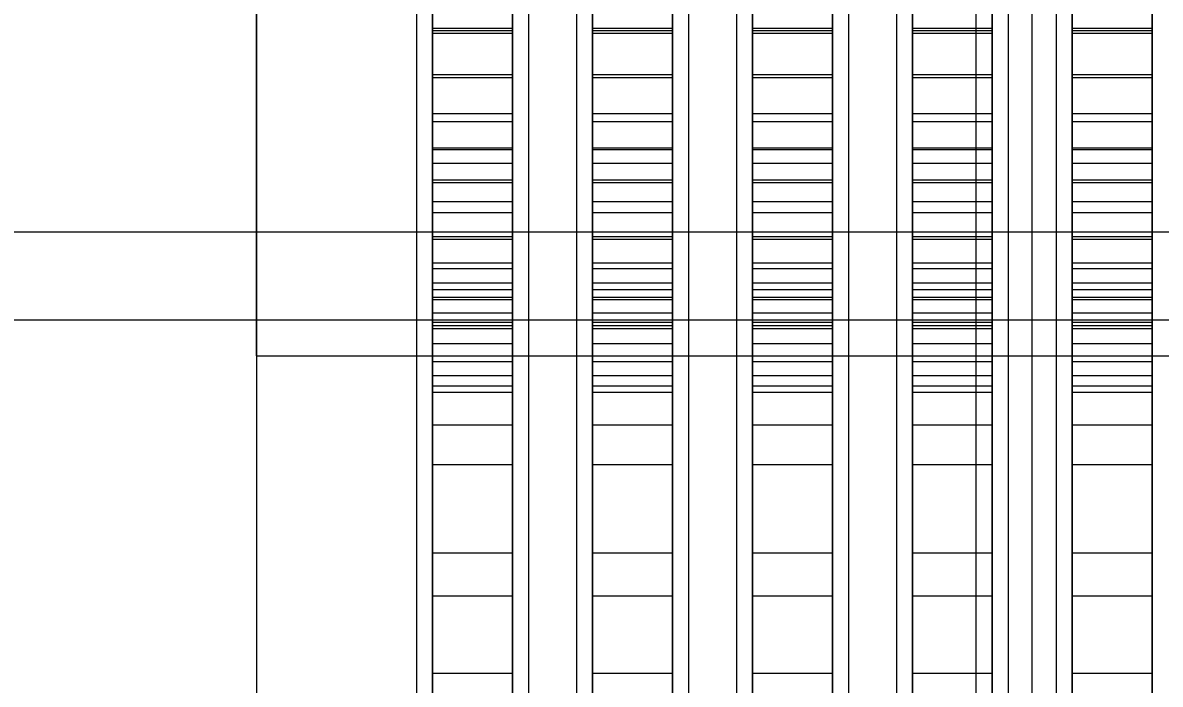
# Model space of a CAD drawing. Header units: millimetres. Extents: x -1970 to 59977, y -50268 to 6837.
# Drawn here: x -1689.2 to -1547, y -34548.6 to -34465.9 of the extents above; entities that cross this region are included whole.
import ezdxf

# ---------------------------------------------------------------- set-up
doc = ezdxf.new("R2010")
doc.units = ezdxf.units.MM
for name, color, linetype, lineweight in [('COTAS_P', 1, 'Continuous', 0), ('frontal_briquetadora', 7, 'Continuous', 0), ('frontal_C03', 7, 'Continuous', 0), ('frontal_tolva', 7, 'Continuous', 0)]:
    doc.layers.add(name, color=color, linetype=linetype, lineweight=lineweight)
doc.dimstyles.new('R19_100', dxfattribs={"dimtxt": 250, "dimasz": 150, "dimexe": 150, "dimexo": 80, "dimgap": 100, "dimtad": 1, "dimtih": 1, "dimtoh": 1, "dimdsep": 46, "dimcen": 0.09, "dimadec": 0, "dimazin": 0, "dimtfac": 1, "dimtdec": 4, "dimtofl": 0, "dimtmove": 0, "dimatfit": 3, "dimfxl": 1, "dimtolj": 1, "dimtzin": 0, "dimarcsym": 0})

# ---------------------------------------------------------------- blocks, each defined once
blk = doc.blocks.new('*D37')
at = {"layer": 'COTAS_P', "color": 0, "lineweight": -2, "transparency": 16777216}
for p, q in [((-1750, -35420), (-1750, -34450)), ((2600, -35420), (2600, -34450)), ((-1600, -34600), (2450, -34600))]:
    blk.add_line(p, q, dxfattribs=at)
at = {"layer": 'COTAS_P', "color": 0, "transparency": 16777216}
for points in [[(-1600, -34575), (-1600, -34625), (-1750, -34600)], [(2450, -34575), (2450, -34625), (2600, -34600)]]:
    blk.add_solid(points, dxfattribs=at)
at = {"layer": 'Defpoints', "color": 0, "transparency": 16777216}
for p in [(2600, -34600), (-1750, -35500), (2600, -35500)]:
    blk.add_point(p, dxfattribs=at)

msp = doc.modelspace()

# ---------------------------------------------------------------- linework, layer by layer
at = {"layer": 'frontal_briquetadora'}
for p, q in [((-1638, -34446.905), (-1638, -34466.539)), ((-1628, -34446.905), (-1628, -34466.539)), ((-1618, -34446.905), (-1618, -34466.539)), ((-1608, -34446.905), (-1608, -34466.539)), ((-1598, -34446.905), (-1598, -34466.539)), ((-1588, -34446.905), (-1588, -34466.539)), ((-1578, -34446.905), (-1578, -34466.539)), ((-1568, -34446.905), (-1568, -34466.539)), ((-1558, -34446.905), (-1558, -34466.539)), ((-1548, -34446.905), (-1548, -34466.539)), ((-1660, -34469.69), (-1660, -34454.633)), ((-1660, -34456.632), (-1660, -34471.822)), ((-1640, -34456.632), (-1640, -34471.822)), ((-1640, -34457.106), (-1640, -34471.687)), ((-1626, -34456.632), (-1626, -34471.822)), ((-1626, -34457.106), (-1626, -34471.687)), ((-1620, -34456.632), (-1620, -34471.822)), ((-1620, -34457.106), (-1620, -34471.687)), ((-1606, -34456.632), (-1606, -34471.822)), ((-1606, -34457.106), (-1606, -34471.687)), ((-1600, -34456.632), (-1600, -34471.822)), ((-1600, -34457.106), (-1600, -34471.687)), ((-1586, -34456.632), (-1586, -34471.822)), ((-1586, -34457.106), (-1586, -34471.687)), ((-1580, -34456.632), (-1580, -34471.822)), ((-1580, -34457.106), (-1580, -34471.687)), ((-1566, -34456.632), (-1566, -34471.822)), ((-1566, -34457.106), (-1566, -34471.687)), ((-1560, -34456.632), (-1560, -34471.822)), ((-1560, -34457.106), (-1560, -34471.687)), ((-1638, -34466.843), (-1638, -34460.669)), ((-1628, -34466.843), (-1628, -34460.669)), ((-1618, -34466.843), (-1618, -34460.669)), ((-1608, -34466.843), (-1608, -34460.669)), ((-1598, -34466.843), (-1598, -34460.669)), ((-1588, -34466.843), (-1588, -34460.669)), ((-1578, -34466.843), (-1578, -34460.669)), ((-1568, -34466.843), (-1568, -34460.669)), ((-1558, -34466.843), (-1558, -34460.669)), ((-1548, -34466.843), (-1548, -34460.669)), ((-1640, -34462.687), (-1640, -34480)), ((-1638, -34467.166), (-1638, -34461.668)), ((-1628, -34467.166), (-1628, -34461.668)), ((-1626, -34462.687), (-1626, -34480)), ((-1620, -34462.687), (-1620, -34480)), ((-1618, -34467.166), (-1618, -34461.668)), ((-1608, -34467.166), (-1608, -34461.668)), ((-1606, -34462.687), (-1606, -34480)), ((-1600, -34462.687), (-1600, -34480)), ((-1598, -34467.166), (-1598, -34461.668)), ((-1588, -34467.166), (-1588, -34461.668)), ((-1586, -34462.687), (-1586, -34480)), ((-1580, -34462.687), (-1580, -34480)), ((-1578, -34467.166), (-1578, -34461.668)), ((-1568, -34467.166), (-1568, -34461.668)), ((-1566, -34462.687), (-1566, -34480)), ((-1560, -34462.687), (-1560, -34480)), ((-1558, -34467.166), (-1558, -34461.668)), ((-1548, -34467.166), (-1548, -34461.668)), ((-1638, -34463.004), (-1638, -34481.485)), ((-1628, -34463.004), (-1628, -34481.485)), ((-1618, -34463.004), (-1618, -34481.485)), ((-1608, -34463.004), (-1608, -34481.485)), ((-1598, -34463.004), (-1598, -34481.485)), ((-1588, -34463.004), (-1588, -34481.485)), ((-1578, -34463.004), (-1578, -34481.485)), ((-1568, -34463.004), (-1568, -34481.485)), ((-1558, -34463.004), (-1558, -34481.485)), ((-1548, -34463.004), (-1548, -34481.485)), ((-1660, -34464.393), (-1660, -34472.396)), ((-1660, -34464.504), (-1660, -34482.122)), ((-1640, -34464.504), (-1640, -34482.122)), ((-1626, -34464.504), (-1626, -34482.122)), ((-1620, -34464.504), (-1620, -34482.122)), ((-1606, -34464.504), (-1606, -34482.122)), ((-1600, -34464.504), (-1600, -34482.122)), ((-1586, -34464.504), (-1586, -34482.122)), ((-1580, -34464.504), (-1580, -34482.122)), ((-1566, -34464.504), (-1566, -34482.122)), ((-1560, -34464.504), (-1560, -34482.122)), ((-1638, -34466.539), (-1638, -34485.511)), ((-1638, -34466.539), (-1628, -34466.539)), ((-1638, -34472.704), (-1638, -34466.843)), ((-1638, -34466.843), (-1628, -34466.843)), ((-1638, -34472.35), (-1638, -34467.166)), ((-1638, -34467.166), (-1628, -34467.166)), ((-1628, -34466.539), (-1628, -34485.511)), ((-1628, -34472.704), (-1628, -34466.843)), ((-1628, -34472.35), (-1628, -34467.166)), ((-1618, -34466.539), (-1618, -34485.511)), ((-1618, -34466.539), (-1608, -34466.539)), ((-1618, -34472.704), (-1618, -34466.843)), ((-1618, -34466.843), (-1608, -34466.843)), ((-1618, -34472.35), (-1618, -34467.166)), ((-1618, -34467.166), (-1608, -34467.166)), ((-1608, -34466.539), (-1608, -34485.511)), ((-1608, -34472.704), (-1608, -34466.843)), ((-1608, -34472.35), (-1608, -34467.166)), ((-1598, -34466.539), (-1598, -34485.511)), ((-1598, -34466.539), (-1588, -34466.539)), ((-1598, -34472.704), (-1598, -34466.843)), ((-1598, -34466.843), (-1588, -34466.843)), ((-1598, -34472.35), (-1598, -34467.166)), ((-1598, -34467.166), (-1588, -34467.166)), ((-1588, -34466.539), (-1588, -34485.511)), ((-1588, -34472.704), (-1588, -34466.843)), ((-1588, -34472.35), (-1588, -34467.166)), ((-1578, -34466.539), (-1578, -34485.511)), ((-1578, -34466.539), (-1568, -34466.539)), ((-1578, -34472.704), (-1578, -34466.843)), ((-1578, -34466.843), (-1568, -34466.843)), ((-1578, -34472.35), (-1578, -34467.166)), ((-1578, -34467.166), (-1568, -34467.166)), ((-1568, -34466.539), (-1568, -34485.511)), ((-1568, -34472.704), (-1568, -34466.843)), ((-1568, -34472.35), (-1568, -34467.166)), ((-1558, -34466.539), (-1558, -34485.511)), ((-1558, -34466.539), (-1548, -34466.539)), ((-1558, -34472.704), (-1558, -34466.843)), ((-1558, -34466.843), (-1548, -34466.843)), ((-1558, -34472.35), (-1558, -34467.166)), ((-1558, -34467.166), (-1548, -34467.166)), ((-1548, -34466.539), (-1548, -34485.511)), ((-1548, -34472.704), (-1548, -34466.843)), ((-1548, -34472.35), (-1548, -34467.166)), ((-1660, -34487.814), (-1660, -34469.69)), ((-1660, -34471.822), (-1660, -34485.038)), ((-1660, -34472.396), (-1660, -34476.837)), ((-1640, -34471.687), (-1640, -34483.86)), ((-1640, -34471.822), (-1640, -34485.038)), ((-1638, -34477.201), (-1638, -34472.35)), ((-1638, -34472.35), (-1628, -34472.35)), ((-1638, -34478.231), (-1638, -34472.704)), ((-1638, -34472.704), (-1628, -34472.704)), ((-1628, -34477.201), (-1628, -34472.35)), ((-1628, -34478.231), (-1628, -34472.704)), ((-1626, -34471.687), (-1626, -34483.86)), ((-1626, -34471.822), (-1626, -34485.038)), ((-1620, -34471.687), (-1620, -34483.86)), ((-1620, -34471.822), (-1620, -34485.038)), ((-1618, -34477.201), (-1618, -34472.35)), ((-1618, -34472.35), (-1608, -34472.35)), ((-1618, -34478.231), (-1618, -34472.704)), ((-1618, -34472.704), (-1608, -34472.704)), ((-1608, -34477.201), (-1608, -34472.35)), ((-1608, -34478.231), (-1608, -34472.704)), ((-1606, -34471.687), (-1606, -34483.86)), ((-1606, -34471.822), (-1606, -34485.038)), ((-1600, -34471.687), (-1600, -34483.86)), ((-1600, -34471.822), (-1600, -34485.038)), ((-1598, -34477.201), (-1598, -34472.35)), ((-1598, -34472.35), (-1588, -34472.35)), ((-1598, -34478.231), (-1598, -34472.704)), ((-1598, -34472.704), (-1588, -34472.704)), ((-1588, -34477.201), (-1588, -34472.35)), ((-1588, -34478.231), (-1588, -34472.704)), ((-1586, -34471.687), (-1586, -34483.86)), ((-1586, -34471.822), (-1586, -34485.038)), ((-1580, -34471.687), (-1580, -34483.86)), ((-1580, -34471.822), (-1580, -34485.038)), ((-1578, -34477.201), (-1578, -34472.35)), ((-1578, -34472.35), (-1568, -34472.35)), ((-1578, -34478.231), (-1578, -34472.704)), ((-1578, -34472.704), (-1568, -34472.704)), ((-1568, -34477.201), (-1568, -34472.35)), ((-1568, -34478.231), (-1568, -34472.704)), ((-1566, -34471.687), (-1566, -34483.86)), ((-1566, -34471.822), (-1566, -34485.038)), ((-1560, -34471.687), (-1560, -34483.86)), ((-1560, -34471.822), (-1560, -34485.038)), ((-1558, -34477.201), (-1558, -34472.35)), ((-1558, -34472.35), (-1548, -34472.35)), ((-1558, -34478.231), (-1558, -34472.704)), ((-1558, -34472.704), (-1548, -34472.704)), ((-1548, -34477.201), (-1548, -34472.35)), ((-1548, -34478.231), (-1548, -34472.704)), ((-1638, -34481.701), (-1638, -34477.201)), ((-1638, -34477.201), (-1628, -34477.201)), ((-1638, -34483.403), (-1638, -34478.231)), ((-1638, -34478.231), (-1628, -34478.231)), ((-1628, -34481.701), (-1628, -34477.201)), ((-1628, -34483.403), (-1628, -34478.231)), ((-1618, -34481.701), (-1618, -34477.201)), ((-1618, -34477.201), (-1608, -34477.201)), ((-1618, -34483.403), (-1618, -34478.231)), ((-1618, -34478.231), (-1608, -34478.231)), ((-1608, -34481.701), (-1608, -34477.201)), ((-1608, -34483.403), (-1608, -34478.231)), ((-1598, -34481.701), (-1598, -34477.201)), ((-1598, -34477.201), (-1588, -34477.201)), ((-1598, -34483.403), (-1598, -34478.231)), ((-1598, -34478.231), (-1588, -34478.231)), ((-1588, -34481.701), (-1588, -34477.201)), ((-1588, -34483.403), (-1588, -34478.231)), ((-1578, -34481.701), (-1578, -34477.201)), ((-1578, -34477.201), (-1568, -34477.201)), ((-1578, -34483.403), (-1578, -34478.231)), ((-1578, -34478.231), (-1568, -34478.231)), ((-1568, -34481.701), (-1568, -34477.201)), ((-1568, -34483.403), (-1568, -34478.231)), ((-1558, -34481.701), (-1558, -34477.201)), ((-1558, -34477.201), (-1548, -34477.201)), ((-1558, -34483.403), (-1558, -34478.231)), ((-1558, -34478.231), (-1548, -34478.231)), ((-1548, -34481.701), (-1548, -34477.201)), ((-1548, -34483.403), (-1548, -34478.231)), ((-1640, -34480), (-1640, -34496.671)), ((-1626, -34480), (-1626, -34496.671)), ((-1620, -34480), (-1620, -34496.671)), ((-1606, -34480), (-1606, -34496.671)), ((-1600, -34480), (-1600, -34496.671)), ((-1586, -34480), (-1586, -34496.671)), ((-1580, -34480), (-1580, -34496.671)), ((-1566, -34480), (-1566, -34496.671)), ((-1560, -34480), (-1560, -34496.671)), ((-1660, -34482.122), (-1660, -34499.116)), ((-1640, -34482.122), (-1640, -34499.116)), ((-1638, -34481.485), (-1638, -34499.229)), ((-1638, -34481.485), (-1628, -34481.485)), ((-1638, -34485.833), (-1638, -34481.701)), ((-1638, -34481.701), (-1628, -34481.701)), ((-1628, -34481.485), (-1628, -34499.229)), ((-1628, -34485.833), (-1628, -34481.701)), ((-1626, -34482.122), (-1626, -34499.116)), ((-1620, -34482.122), (-1620, -34499.116)), ((-1618, -34481.485), (-1618, -34499.229)), ((-1618, -34481.485), (-1608, -34481.485)), ((-1618, -34485.833), (-1618, -34481.701)), ((-1618, -34481.701), (-1608, -34481.701)), ((-1608, -34481.485), (-1608, -34499.229)), ((-1608, -34485.833), (-1608, -34481.701)), ((-1606, -34482.122), (-1606, -34499.116)), ((-1600, -34482.122), (-1600, -34499.116)), ((-1598, -34481.485), (-1598, -34499.229)), ((-1598, -34481.485), (-1588, -34481.485)), ((-1598, -34485.833), (-1598, -34481.701)), ((-1598, -34481.701), (-1588, -34481.701)), ((-1588, -34481.485), (-1588, -34499.229)), ((-1588, -34485.833), (-1588, -34481.701)), ((-1586, -34482.122), (-1586, -34499.116)), ((-1580, -34482.122), (-1580, -34499.116)), ((-1578, -34481.485), (-1578, -34499.229)), ((-1578, -34481.485), (-1568, -34481.485)), ((-1578, -34485.833), (-1578, -34481.701)), ((-1578, -34481.701), (-1568, -34481.701)), ((-1568, -34481.485), (-1568, -34499.229)), ((-1568, -34485.833), (-1568, -34481.701)), ((-1566, -34482.122), (-1566, -34499.116)), ((-1560, -34482.122), (-1560, -34499.116)), ((-1558, -34481.485), (-1558, -34499.229)), ((-1558, -34481.485), (-1548, -34481.485)), ((-1558, -34485.833), (-1558, -34481.701)), ((-1558, -34481.701), (-1548, -34481.701)), ((-1548, -34481.485), (-1548, -34499.229)), ((-1548, -34485.833), (-1548, -34481.701)), ((-1640, -34483.86), (-1640, -34493.293)), ((-1638, -34488.2), (-1638, -34483.403)), ((-1638, -34483.403), (-1628, -34483.403)), ((-1628, -34488.2), (-1628, -34483.403)), ((-1626, -34483.86), (-1626, -34493.293)), ((-1620, -34483.86), (-1620, -34493.293)), ((-1618, -34488.2), (-1618, -34483.403)), ((-1618, -34483.403), (-1608, -34483.403)), ((-1608, -34488.2), (-1608, -34483.403)), ((-1606, -34483.86), (-1606, -34493.293)), ((-1600, -34483.86), (-1600, -34493.293)), ((-1598, -34488.2), (-1598, -34483.403)), ((-1598, -34483.403), (-1588, -34483.403)), ((-1588, -34488.2), (-1588, -34483.403)), ((-1586, -34483.86), (-1586, -34493.293)), ((-1580, -34483.86), (-1580, -34493.293)), ((-1578, -34488.2), (-1578, -34483.403)), ((-1578, -34483.403), (-1568, -34483.403)), ((-1568, -34488.2), (-1568, -34483.403)), ((-1566, -34483.86), (-1566, -34493.293)), ((-1560, -34483.86), (-1560, -34493.293)), ((-1558, -34488.2), (-1558, -34483.403)), ((-1558, -34483.403), (-1548, -34483.403)), ((-1548, -34488.2), (-1548, -34483.403)), ((-1660, -34485.038), (-1660, -34495.983)), ((-1640, -34485.038), (-1640, -34495.983)), ((-1638, -34485.511), (-1638, -34503.727)), ((-1638, -34485.511), (-1628, -34485.511)), ((-1628, -34485.511), (-1628, -34503.727)), ((-1626, -34485.038), (-1626, -34495.983)), ((-1620, -34485.038), (-1620, -34495.983)), ((-1618, -34485.511), (-1618, -34503.727)), ((-1618, -34485.511), (-1608, -34485.511)), ((-1608, -34485.511), (-1608, -34503.727)), ((-1606, -34485.038), (-1606, -34495.983)), ((-1600, -34485.038), (-1600, -34495.983)), ((-1598, -34485.511), (-1598, -34503.727)), ((-1598, -34485.511), (-1588, -34485.511)), ((-1588, -34485.511), (-1588, -34503.727)), ((-1586, -34485.038), (-1586, -34495.983)), ((-1580, -34485.038), (-1580, -34495.983)), ((-1578, -34485.511), (-1578, -34503.727)), ((-1578, -34485.511), (-1568, -34485.511)), ((-1568, -34485.511), (-1568, -34503.727)), ((-1566, -34485.038), (-1566, -34495.983)), ((-1560, -34485.038), (-1560, -34495.983)), ((-1558, -34485.511), (-1558, -34503.727)), ((-1558, -34485.511), (-1548, -34485.511)), ((-1548, -34485.511), (-1548, -34503.727)), ((-1638, -34489.581), (-1638, -34485.833)), ((-1638, -34485.833), (-1628, -34485.833)), ((-1628, -34489.581), (-1628, -34485.833)), ((-1618, -34489.581), (-1618, -34485.833)), ((-1618, -34485.833), (-1608, -34485.833)), ((-1608, -34489.581), (-1608, -34485.833)), ((-1598, -34489.581), (-1598, -34485.833)), ((-1598, -34485.833), (-1588, -34485.833)), ((-1588, -34489.581), (-1588, -34485.833)), ((-1578, -34489.581), (-1578, -34485.833)), ((-1578, -34485.833), (-1568, -34485.833)), ((-1568, -34489.581), (-1568, -34485.833)), ((-1558, -34489.581), (-1558, -34485.833)), ((-1558, -34485.833), (-1548, -34485.833)), ((-1548, -34489.581), (-1548, -34485.833)), ((-1660, -34507.535), (-1660, -34487.814)), ((-1638, -34492.605), (-1638, -34488.2)), ((-1638, -34488.2), (-1628, -34488.2)), ((-1628, -34492.605), (-1628, -34488.2)), ((-1618, -34492.605), (-1618, -34488.2)), ((-1618, -34488.2), (-1608, -34488.2)), ((-1608, -34492.605), (-1608, -34488.2)), ((-1598, -34492.605), (-1598, -34488.2)), ((-1598, -34488.2), (-1588, -34488.2)), ((-1588, -34492.605), (-1588, -34488.2)), ((-1578, -34492.605), (-1578, -34488.2)), ((-1578, -34488.2), (-1568, -34488.2)), ((-1568, -34492.605), (-1568, -34488.2)), ((-1558, -34492.605), (-1558, -34488.2)), ((-1558, -34488.2), (-1548, -34488.2)), ((-1548, -34492.605), (-1548, -34488.2)), ((-1638, -34492.931), (-1638, -34489.581)), ((-1638, -34489.581), (-1628, -34489.581)), ((-1628, -34492.931), (-1628, -34489.581)), ((-1618, -34492.931), (-1618, -34489.581)), ((-1618, -34489.581), (-1608, -34489.581)), ((-1608, -34492.931), (-1608, -34489.581)), ((-1598, -34492.931), (-1598, -34489.581)), ((-1598, -34489.581), (-1588, -34489.581)), ((-1588, -34492.931), (-1588, -34489.581)), ((-1578, -34492.931), (-1578, -34489.581)), ((-1578, -34489.581), (-1568, -34489.581)), ((-1568, -34492.931), (-1568, -34489.581)), ((-1558, -34492.931), (-1558, -34489.581)), ((-1558, -34489.581), (-1548, -34489.581)), ((-1548, -34492.931), (-1548, -34489.581)), ((-1638, -34496.601), (-1638, -34492.605)), ((-1638, -34492.605), (-1628, -34492.605)), ((-1628, -34496.601), (-1628, -34492.605)), ((-1618, -34496.601), (-1618, -34492.605)), ((-1618, -34492.605), (-1608, -34492.605)), ((-1608, -34496.601), (-1608, -34492.605)), ((-1598, -34496.601), (-1598, -34492.605)), ((-1598, -34492.605), (-1588, -34492.605)), ((-1588, -34496.601), (-1588, -34492.605)), ((-1578, -34496.601), (-1578, -34492.605)), ((-1578, -34492.605), (-1568, -34492.605)), ((-1568, -34496.601), (-1568, -34492.605)), ((-1558, -34496.601), (-1558, -34492.605)), ((-1558, -34492.605), (-1548, -34492.605)), ((-1548, -34496.601), (-1548, -34492.605)), ((-1640, -34493.293), (-1640, -34499.728)), ((-1638, -34495.871), (-1638, -34492.931)), ((-1638, -34492.931), (-1628, -34492.931)), ((-1628, -34495.871), (-1628, -34492.931)), ((-1626, -34493.293), (-1626, -34499.728)), ((-1620, -34493.293), (-1620, -34499.728)), ((-1618, -34495.871), (-1618, -34492.931)), ((-1618, -34492.931), (-1608, -34492.931)), ((-1608, -34495.871), (-1608, -34492.931)), ((-1606, -34493.293), (-1606, -34499.728)), ((-1600, -34493.293), (-1600, -34499.728)), ((-1598, -34495.871), (-1598, -34492.931)), ((-1598, -34492.931), (-1588, -34492.931)), ((-1588, -34495.871), (-1588, -34492.931)), ((-1586, -34493.293), (-1586, -34499.728)), ((-1580, -34493.293), (-1580, -34499.728)), ((-1578, -34495.871), (-1578, -34492.931)), ((-1578, -34492.931), (-1568, -34492.931)), ((-1568, -34495.871), (-1568, -34492.931)), ((-1566, -34493.293), (-1566, -34499.728)), ((-1560, -34493.293), (-1560, -34499.728)), ((-1558, -34495.871), (-1558, -34492.931)), ((-1558, -34492.931), (-1548, -34492.931)), ((-1548, -34495.871), (-1548, -34492.931)), ((-1660, -34495.983), (-1660, -34504.414)), ((-1640, -34495.983), (-1640, -34504.414)), ((-1640, -34496.671), (-1640, -34512.628)), ((-1638, -34498.39), (-1638, -34495.871)), ((-1638, -34495.871), (-1628, -34495.871)), ((-1638, -34500.173), (-1638, -34496.601)), ((-1638, -34496.601), (-1628, -34496.601)), ((-1628, -34498.39), (-1628, -34495.871)), ((-1628, -34500.173), (-1628, -34496.601)), ((-1626, -34495.983), (-1626, -34504.414)), ((-1626, -34496.671), (-1626, -34512.628)), ((-1620, -34495.983), (-1620, -34504.414)), ((-1620, -34496.671), (-1620, -34512.628)), ((-1618, -34498.39), (-1618, -34495.871)), ((-1618, -34495.871), (-1608, -34495.871)), ((-1618, -34500.173), (-1618, -34496.601)), ((-1618, -34496.601), (-1608, -34496.601)), ((-1608, -34498.39), (-1608, -34495.871)), ((-1608, -34500.173), (-1608, -34496.601)), ((-1606, -34495.983), (-1606, -34504.414)), ((-1606, -34496.671), (-1606, -34512.628)), ((-1600, -34495.983), (-1600, -34504.414)), ((-1600, -34496.671), (-1600, -34512.628)), ((-1598, -34498.39), (-1598, -34495.871)), ((-1598, -34495.871), (-1588, -34495.871)), ((-1598, -34500.173), (-1598, -34496.601)), ((-1598, -34496.601), (-1588, -34496.601)), ((-1588, -34498.39), (-1588, -34495.871)), ((-1588, -34500.173), (-1588, -34496.601)), ((-1586, -34495.983), (-1586, -34504.414)), ((-1586, -34496.671), (-1586, -34512.628)), ((-1580, -34495.983), (-1580, -34504.414)), ((-1580, -34496.671), (-1580, -34512.628)), ((-1578, -34498.39), (-1578, -34495.871)), ((-1578, -34495.871), (-1568, -34495.871)), ((-1578, -34500.173), (-1578, -34496.601)), ((-1578, -34496.601), (-1568, -34496.601)), ((-1568, -34498.39), (-1568, -34495.871)), ((-1568, -34500.173), (-1568, -34496.601)), ((-1566, -34495.983), (-1566, -34504.414)), ((-1566, -34496.671), (-1566, -34512.628)), ((-1560, -34495.983), (-1560, -34504.414)), ((-1560, -34496.671), (-1560, -34512.628)), ((-1558, -34498.39), (-1558, -34495.871)), ((-1558, -34495.871), (-1548, -34495.871)), ((-1558, -34500.173), (-1558, -34496.601)), ((-1558, -34496.601), (-1548, -34496.601)), ((-1548, -34498.39), (-1548, -34495.871)), ((-1548, -34500.173), (-1548, -34496.601)), ((-1638, -34500.479), (-1638, -34498.39)), ((-1638, -34498.39), (-1628, -34498.39)), ((-1628, -34500.479), (-1628, -34498.39)), ((-1618, -34500.479), (-1618, -34498.39)), ((-1618, -34498.39), (-1608, -34498.39)), ((-1608, -34500.479), (-1608, -34498.39)), ((-1598, -34500.479), (-1598, -34498.39)), ((-1598, -34498.39), (-1588, -34498.39)), ((-1588, -34500.479), (-1588, -34498.39)), ((-1578, -34500.479), (-1578, -34498.39)), ((-1578, -34498.39), (-1568, -34498.39)), ((-1568, -34500.479), (-1568, -34498.39)), ((-1558, -34500.479), (-1558, -34498.39)), ((-1558, -34498.39), (-1548, -34498.39)), ((-1548, -34500.479), (-1548, -34498.39)), ((-1660, -34499.116), (-1660, -34515.414)), ((-1640, -34499.116), (-1640, -34515.414)), ((-1640, -34499.728), (-1640, -34502.99)), ((-1638, -34499.229), (-1638, -34516.153)), ((-1638, -34499.229), (-1628, -34499.229)), ((-1628, -34499.229), (-1628, -34516.153)), ((-1626, -34499.116), (-1626, -34515.414)), ((-1626, -34499.728), (-1626, -34502.99)), ((-1620, -34499.116), (-1620, -34515.414)), ((-1620, -34499.728), (-1620, -34502.99)), ((-1618, -34499.229), (-1618, -34516.153)), ((-1618, -34499.229), (-1608, -34499.229)), ((-1608, -34499.229), (-1608, -34516.153)), ((-1606, -34499.116), (-1606, -34515.414)), ((-1606, -34499.728), (-1606, -34502.99)), ((-1600, -34499.116), (-1600, -34515.414)), ((-1600, -34499.728), (-1600, -34502.99)), ((-1598, -34499.229), (-1598, -34516.153)), ((-1598, -34499.229), (-1588, -34499.229)), ((-1588, -34499.229), (-1588, -34516.153)), ((-1586, -34499.116), (-1586, -34515.414)), ((-1586, -34499.728), (-1586, -34502.99)), ((-1580, -34499.116), (-1580, -34515.414)), ((-1580, -34499.728), (-1580, -34502.99)), ((-1578, -34499.229), (-1578, -34516.153)), ((-1578, -34499.229), (-1568, -34499.229)), ((-1568, -34499.229), (-1568, -34516.153)), ((-1566, -34499.116), (-1566, -34515.414)), ((-1566, -34499.728), (-1566, -34502.99)), ((-1560, -34499.116), (-1560, -34515.414)), ((-1560, -34499.728), (-1560, -34502.99)), ((-1558, -34499.229), (-1558, -34516.153)), ((-1558, -34499.229), (-1548, -34499.229)), ((-1548, -34499.229), (-1548, -34516.153)), ((-1638, -34503.307), (-1638, -34500.173)), ((-1638, -34500.173), (-1628, -34500.173)), ((-1638, -34502.128), (-1638, -34500.479)), ((-1638, -34500.479), (-1628, -34500.479)), ((-1628, -34503.307), (-1628, -34500.173)), ((-1628, -34502.128), (-1628, -34500.479)), ((-1618, -34503.307), (-1618, -34500.173)), ((-1618, -34500.173), (-1608, -34500.173)), ((-1618, -34502.128), (-1618, -34500.479)), ((-1618, -34500.479), (-1608, -34500.479)), ((-1608, -34503.307), (-1608, -34500.173)), ((-1608, -34502.128), (-1608, -34500.479)), ((-1598, -34503.307), (-1598, -34500.173)), ((-1598, -34500.173), (-1588, -34500.173)), ((-1598, -34502.128), (-1598, -34500.479)), ((-1598, -34500.479), (-1588, -34500.479)), ((-1588, -34503.307), (-1588, -34500.173)), ((-1588, -34502.128), (-1588, -34500.479)), ((-1578, -34503.307), (-1578, -34500.173)), ((-1578, -34500.173), (-1568, -34500.173)), ((-1578, -34502.128), (-1578, -34500.479)), ((-1578, -34500.479), (-1568, -34500.479)), ((-1568, -34503.307), (-1568, -34500.173)), ((-1568, -34502.128), (-1568, -34500.479)), ((-1558, -34503.307), (-1558, -34500.173)), ((-1558, -34500.173), (-1548, -34500.173)), ((-1558, -34502.128), (-1558, -34500.479)), ((-1558, -34500.479), (-1548, -34500.479)), ((-1548, -34503.307), (-1548, -34500.173)), ((-1548, -34502.128), (-1548, -34500.479)), ((-1638, -34503.333), (-1638, -34502.128)), ((-1638, -34502.128), (-1628, -34502.128)), ((-1628, -34503.333), (-1628, -34502.128)), ((-1618, -34503.333), (-1618, -34502.128)), ((-1618, -34502.128), (-1608, -34502.128)), ((-1608, -34503.333), (-1608, -34502.128)), ((-1598, -34503.333), (-1598, -34502.128)), ((-1598, -34502.128), (-1588, -34502.128)), ((-1588, -34503.333), (-1588, -34502.128)), ((-1578, -34503.333), (-1578, -34502.128)), ((-1578, -34502.128), (-1568, -34502.128)), ((-1568, -34503.333), (-1568, -34502.128)), ((-1558, -34503.333), (-1558, -34502.128)), ((-1558, -34502.128), (-1548, -34502.128)), ((-1548, -34503.333), (-1548, -34502.128)), ((-1638, -34505.993), (-1638, -34503.307)), ((-1638, -34503.307), (-1628, -34503.307)), ((-1638, -34504.089), (-1638, -34503.333)), ((-1638, -34503.333), (-1628, -34503.333)), ((-1638, -34503.727), (-1638, -34521.1)), ((-1638, -34503.727), (-1628, -34503.727)), ((-1638, -34630.227), (-1638, -34504.089)), ((-1638, -34504.089), (-1628, -34504.089)), ((-1628, -34505.993), (-1628, -34503.307)), ((-1628, -34504.089), (-1628, -34503.333)), ((-1628, -34503.727), (-1628, -34521.1)), ((-1628, -34630.227), (-1628, -34504.089)), ((-1618, -34505.993), (-1618, -34503.307)), ((-1618, -34503.307), (-1608, -34503.307)), ((-1618, -34504.089), (-1618, -34503.333)), ((-1618, -34503.333), (-1608, -34503.333)), ((-1618, -34503.727), (-1618, -34521.1)), ((-1618, -34503.727), (-1608, -34503.727)), ((-1618, -34630.227), (-1618, -34504.089)), ((-1618, -34504.089), (-1608, -34504.089)), ((-1608, -34505.993), (-1608, -34503.307)), ((-1608, -34504.089), (-1608, -34503.333)), ((-1608, -34503.727), (-1608, -34521.1)), ((-1608, -34630.227), (-1608, -34504.089)), ((-1598, -34505.993), (-1598, -34503.307)), ((-1598, -34503.307), (-1588, -34503.307)), ((-1598, -34504.089), (-1598, -34503.333)), ((-1598, -34503.333), (-1588, -34503.333)), ((-1598, -34503.727), (-1598, -34521.1)), ((-1598, -34503.727), (-1588, -34503.727)), ((-1598, -34630.227), (-1598, -34504.089)), ((-1598, -34504.089), (-1588, -34504.089)), ((-1588, -34505.993), (-1588, -34503.307)), ((-1588, -34504.089), (-1588, -34503.333)), ((-1588, -34503.727), (-1588, -34521.1)), ((-1588, -34630.227), (-1588, -34504.089)), ((-1578, -34505.993), (-1578, -34503.307)), ((-1578, -34503.307), (-1568, -34503.307)), ((-1578, -34504.089), (-1578, -34503.333)), ((-1578, -34503.333), (-1568, -34503.333)), ((-1578, -34503.727), (-1578, -34521.1)), ((-1578, -34503.727), (-1568, -34503.727)), ((-1578, -34630.227), (-1578, -34504.089)), ((-1578, -34504.089), (-1568, -34504.089)), ((-1568, -34505.993), (-1568, -34503.307)), ((-1568, -34504.089), (-1568, -34503.333)), ((-1568, -34503.727), (-1568, -34521.1)), ((-1568, -34630.227), (-1568, -34504.089)), ((-1558, -34505.993), (-1558, -34503.307)), ((-1558, -34503.307), (-1548, -34503.307)), ((-1558, -34504.089), (-1558, -34503.333)), ((-1558, -34503.333), (-1548, -34503.333)), ((-1558, -34503.727), (-1558, -34521.1)), ((-1558, -34503.727), (-1548, -34503.727)), ((-1558, -34630.227), (-1558, -34504.089)), ((-1558, -34504.089), (-1548, -34504.089)), ((-1548, -34505.993), (-1548, -34503.307)), ((-1548, -34504.089), (-1548, -34503.333)), ((-1548, -34503.727), (-1548, -34521.1)), ((-1548, -34630.227), (-1548, -34504.089)), ((-1660, -34504.414), (-1660, -34510.141)), ((-1640, -34504.414), (-1640, -34510.141)), ((-1626, -34504.414), (-1626, -34510.141)), ((-1620, -34504.414), (-1620, -34510.141)), ((-1606, -34504.414), (-1606, -34510.141)), ((-1600, -34504.414), (-1600, -34510.141)), ((-1586, -34504.414), (-1586, -34510.141)), ((-1580, -34504.414), (-1580, -34510.141)), ((-1566, -34504.414), (-1566, -34510.141)), ((-1560, -34504.414), (-1560, -34510.141)), ((-1638, -34508.219), (-1638, -34505.993)), ((-1638, -34505.993), (-1628, -34505.993)), ((-1628, -34508.219), (-1628, -34505.993)), ((-1618, -34508.219), (-1618, -34505.993)), ((-1618, -34505.993), (-1608, -34505.993)), ((-1608, -34508.219), (-1608, -34505.993)), ((-1598, -34508.219), (-1598, -34505.993)), ((-1598, -34505.993), (-1588, -34505.993)), ((-1588, -34508.219), (-1588, -34505.993)), ((-1578, -34508.219), (-1578, -34505.993)), ((-1578, -34505.993), (-1568, -34505.993)), ((-1568, -34508.219), (-1568, -34505.993)), ((-1558, -34508.219), (-1558, -34505.993)), ((-1558, -34505.993), (-1548, -34505.993)), ((-1548, -34508.219), (-1548, -34505.993)), ((-1660, -34507.535), (-1510, -34507.535)), ((-1660, -34507.535), (-1660, -34527.256)), ((-1638, -34509.978), (-1638, -34508.219)), ((-1638, -34508.219), (-1628, -34508.219)), ((-1628, -34509.978), (-1628, -34508.219)), ((-1618, -34509.978), (-1618, -34508.219)), ((-1618, -34508.219), (-1608, -34508.219)), ((-1608, -34509.978), (-1608, -34508.219)), ((-1598, -34509.978), (-1598, -34508.219)), ((-1598, -34508.219), (-1588, -34508.219)), ((-1588, -34509.978), (-1588, -34508.219)), ((-1578, -34509.978), (-1578, -34508.219)), ((-1578, -34508.219), (-1568, -34508.219)), ((-1568, -34509.978), (-1568, -34508.219)), ((-1558, -34509.978), (-1558, -34508.219)), ((-1558, -34508.219), (-1548, -34508.219)), ((-1548, -34509.978), (-1548, -34508.219)), ((-1660, -34510.141), (-1660, -34513.036)), ((-1640, -34510.141), (-1640, -34513.036)), ((-1638, -34511.263), (-1638, -34509.978)), ((-1638, -34509.978), (-1628, -34509.978)), ((-1638, -34512.069), (-1638, -34511.263)), ((-1638, -34511.263), (-1628, -34511.263)), ((-1628, -34511.263), (-1628, -34509.978)), ((-1628, -34512.069), (-1628, -34511.263)), ((-1626, -34510.141), (-1626, -34513.036)), ((-1620, -34510.141), (-1620, -34513.036)), ((-1618, -34511.263), (-1618, -34509.978)), ((-1618, -34509.978), (-1608, -34509.978)), ((-1618, -34512.069), (-1618, -34511.263)), ((-1618, -34511.263), (-1608, -34511.263)), ((-1608, -34511.263), (-1608, -34509.978)), ((-1608, -34512.069), (-1608, -34511.263)), ((-1606, -34510.141), (-1606, -34513.036)), ((-1600, -34510.141), (-1600, -34513.036)), ((-1598, -34511.263), (-1598, -34509.978)), ((-1598, -34509.978), (-1588, -34509.978)), ((-1598, -34512.069), (-1598, -34511.263)), ((-1598, -34511.263), (-1588, -34511.263)), ((-1588, -34511.263), (-1588, -34509.978)), ((-1588, -34512.069), (-1588, -34511.263)), ((-1586, -34510.141), (-1586, -34513.036)), ((-1580, -34510.141), (-1580, -34513.036)), ((-1578, -34511.263), (-1578, -34509.978)), ((-1578, -34509.978), (-1568, -34509.978)), ((-1578, -34512.069), (-1578, -34511.263)), ((-1578, -34511.263), (-1568, -34511.263)), ((-1568, -34511.263), (-1568, -34509.978)), ((-1568, -34512.069), (-1568, -34511.263)), ((-1566, -34510.141), (-1566, -34513.036)), ((-1560, -34510.141), (-1560, -34513.036)), ((-1558, -34511.263), (-1558, -34509.978)), ((-1558, -34509.978), (-1548, -34509.978)), ((-1558, -34512.069), (-1558, -34511.263)), ((-1558, -34511.263), (-1548, -34511.263)), ((-1548, -34511.263), (-1548, -34509.978)), ((-1548, -34512.069), (-1548, -34511.263)), ((-1640, -34512.628), (-1640, -34527.804)), ((-1638, -34638.207), (-1638, -34512.069)), ((-1638, -34512.069), (-1628, -34512.069)), ((-1628, -34638.207), (-1628, -34512.069)), ((-1626, -34512.628), (-1626, -34527.804)), ((-1620, -34512.628), (-1620, -34527.804)), ((-1618, -34638.207), (-1618, -34512.069)), ((-1618, -34512.069), (-1608, -34512.069)), ((-1608, -34638.207), (-1608, -34512.069)), ((-1606, -34512.628), (-1606, -34527.804)), ((-1600, -34512.628), (-1600, -34527.804)), ((-1598, -34638.207), (-1598, -34512.069)), ((-1598, -34512.069), (-1588, -34512.069)), ((-1588, -34638.207), (-1588, -34512.069)), ((-1586, -34512.628), (-1586, -34527.804)), ((-1580, -34512.628), (-1580, -34527.804)), ((-1578, -34638.207), (-1578, -34512.069)), ((-1578, -34512.069), (-1568, -34512.069)), ((-1568, -34638.207), (-1568, -34512.069)), ((-1566, -34512.628), (-1566, -34527.804)), ((-1560, -34512.628), (-1560, -34527.804)), ((-1558, -34638.207), (-1558, -34512.069)), ((-1558, -34512.069), (-1548, -34512.069)), ((-1548, -34638.207), (-1548, -34512.069)), ((-1660, -34515.414), (-1660, -34530.951)), ((-1640, -34515.414), (-1640, -34530.951)), ((-1626, -34515.414), (-1626, -34530.951)), ((-1620, -34515.414), (-1620, -34530.951)), ((-1606, -34515.414), (-1606, -34530.951)), ((-1600, -34515.414), (-1600, -34530.951)), ((-1586, -34515.414), (-1586, -34530.951)), ((-1580, -34515.414), (-1580, -34530.951)), ((-1566, -34515.414), (-1566, -34530.951)), ((-1560, -34515.414), (-1560, -34530.951)), ((-1638, -34516.153), (-1638, -34532.172)), ((-1638, -34516.153), (-1628, -34516.153)), ((-1628, -34516.153), (-1628, -34532.172)), ((-1618, -34516.153), (-1618, -34532.172)), ((-1618, -34516.153), (-1608, -34516.153)), ((-1608, -34516.153), (-1608, -34532.172)), ((-1598, -34516.153), (-1598, -34532.172)), ((-1598, -34516.153), (-1588, -34516.153)), ((-1588, -34516.153), (-1588, -34532.172)), ((-1578, -34516.153), (-1578, -34532.172)), ((-1578, -34516.153), (-1568, -34516.153)), ((-1568, -34516.153), (-1568, -34532.172)), ((-1558, -34516.153), (-1558, -34532.172)), ((-1558, -34516.153), (-1548, -34516.153)), ((-1548, -34516.153), (-1548, -34532.172)), ((-1638, -34521.1), (-1638, -34537.545)), ((-1638, -34521.1), (-1628, -34521.1)), ((-1628, -34521.1), (-1628, -34537.545)), ((-1618, -34521.1), (-1618, -34537.545)), ((-1618, -34521.1), (-1608, -34521.1)), ((-1608, -34521.1), (-1608, -34537.545)), ((-1598, -34521.1), (-1598, -34537.545)), ((-1598, -34521.1), (-1588, -34521.1)), ((-1588, -34521.1), (-1588, -34537.545)), ((-1578, -34521.1), (-1578, -34537.545)), ((-1578, -34521.1), (-1568, -34521.1)), ((-1568, -34521.1), (-1568, -34537.545)), ((-1558, -34521.1), (-1558, -34537.545)), ((-1558, -34521.1), (-1548, -34521.1)), ((-1548, -34521.1), (-1548, -34537.545)), ((-1660, -34527.256), (-1660, -34545.38)), ((-1640, -34527.804), (-1640, -34542.132)), ((-1626, -34527.804), (-1626, -34542.132)), ((-1620, -34527.804), (-1620, -34542.132)), ((-1606, -34527.804), (-1606, -34542.132)), ((-1600, -34527.804), (-1600, -34542.132)), ((-1586, -34527.804), (-1586, -34542.132)), ((-1580, -34527.804), (-1580, -34542.132)), ((-1566, -34527.804), (-1566, -34542.132)), ((-1560, -34527.804), (-1560, -34542.132)), ((-1660, -34530.951), (-1660, -34545.662)), ((-1640, -34530.951), (-1640, -34545.662)), ((-1626, -34530.951), (-1626, -34545.662)), ((-1620, -34530.951), (-1620, -34545.662)), ((-1606, -34530.951), (-1606, -34545.662)), ((-1600, -34530.951), (-1600, -34545.662)), ((-1586, -34530.951), (-1586, -34545.662)), ((-1580, -34530.951), (-1580, -34545.662)), ((-1566, -34530.951), (-1566, -34545.662)), ((-1560, -34530.951), (-1560, -34545.662)), ((-1638, -34532.172), (-1638, -34547.21)), ((-1638, -34532.172), (-1628, -34532.172)), ((-1628, -34532.172), (-1628, -34547.21)), ((-1618, -34532.172), (-1618, -34547.21)), ((-1618, -34532.172), (-1608, -34532.172)), ((-1608, -34532.172), (-1608, -34547.21)), ((-1598, -34532.172), (-1598, -34547.21)), ((-1598, -34532.172), (-1588, -34532.172)), ((-1588, -34532.172), (-1588, -34547.21)), ((-1578, -34532.172), (-1578, -34547.21)), ((-1578, -34532.172), (-1568, -34532.172)), ((-1568, -34532.172), (-1568, -34547.21)), ((-1558, -34532.172), (-1558, -34547.21)), ((-1558, -34532.172), (-1548, -34532.172)), ((-1548, -34532.172), (-1548, -34547.21)), ((-1638, -34537.545), (-1638, -34552.983)), ((-1638, -34537.545), (-1628, -34537.545)), ((-1628, -34537.545), (-1628, -34552.983)), ((-1618, -34537.545), (-1618, -34552.983)), ((-1618, -34537.545), (-1608, -34537.545)), ((-1608, -34537.545), (-1608, -34552.983)), ((-1598, -34537.545), (-1598, -34552.983)), ((-1598, -34537.545), (-1588, -34537.545)), ((-1588, -34537.545), (-1588, -34552.983)), ((-1578, -34537.545), (-1578, -34552.983)), ((-1578, -34537.545), (-1568, -34537.545)), ((-1568, -34537.545), (-1568, -34552.983)), ((-1558, -34537.545), (-1558, -34552.983)), ((-1558, -34537.545), (-1548, -34537.545)), ((-1548, -34537.545), (-1548, -34552.983)), ((-1640, -34542.132), (-1640, -34555.552)), ((-1626, -34542.132), (-1626, -34555.552)), ((-1620, -34542.132), (-1620, -34555.552)), ((-1606, -34542.132), (-1606, -34555.552)), ((-1600, -34542.132), (-1600, -34555.552)), ((-1586, -34542.132), (-1586, -34555.552)), ((-1580, -34542.132), (-1580, -34555.552)), ((-1566, -34542.132), (-1566, -34555.552)), ((-1560, -34542.132), (-1560, -34555.552)), ((-1660, -34545.38), (-1660, -34560.438)), ((-1660, -34545.662), (-1660, -34559.486)), ((-1640, -34545.662), (-1640, -34559.486)), ((-1626, -34545.662), (-1626, -34559.486)), ((-1620, -34545.662), (-1620, -34559.486)), ((-1606, -34545.662), (-1606, -34559.486)), ((-1600, -34545.662), (-1600, -34559.486)), ((-1586, -34545.662), (-1586, -34559.486)), ((-1580, -34545.662), (-1580, -34559.486)), ((-1566, -34545.662), (-1566, -34559.486)), ((-1560, -34545.662), (-1560, -34559.486)), ((-1638, -34547.21), (-1638, -34561.193)), ((-1638, -34547.21), (-1628, -34547.21)), ((-1628, -34547.21), (-1628, -34561.193)), ((-1618, -34547.21), (-1618, -34561.193)), ((-1618, -34547.21), (-1608, -34547.21)), ((-1608, -34547.21), (-1608, -34561.193)), ((-1598, -34547.21), (-1598, -34561.193)), ((-1598, -34547.21), (-1588, -34547.21)), ((-1588, -34547.21), (-1588, -34561.193)), ((-1578, -34547.21), (-1578, -34561.193)), ((-1578, -34547.21), (-1568, -34547.21)), ((-1568, -34547.21), (-1568, -34561.193)), ((-1558, -34547.21), (-1558, -34561.193)), ((-1558, -34547.21), (-1548, -34547.21)), ((-1548, -34547.21), (-1548, -34561.193))]:
    msp.add_line(p, q, dxfattribs=at)
at = {"layer": 'frontal_C03'}
for p, q in [((-1570, -35975), (-1570, -32996.942)), ((-1563, -35975), (-1563, -32996.942)), ((-1570, -35975), (-1570, -33266.434)), ((-1563, -35975), (-1563, -33266.434)), ((-1570, -35975), (-1570, -33805.417)), ((-1563, -35975), (-1563, -33805.417)), ((-1570, -35975), (-1570, -34411.773)), ((-1563, -35975), (-1563, -34411.773))]:
    msp.add_line(p, q, dxfattribs=at)
at = {"layer": 'frontal_tolva'}
for p, q in [((-1821.5, -34492), (1821.5, -34492)), ((-1821.5, -34503), (1821.5, -34503))]:
    msp.add_line(p, q, dxfattribs=at)

# ---------------------------------------------------------------- dimensions: what is measured, and where the dimension line sits
at = {"layer": 'COTAS_P'}
dim = msp.add_aligned_dim(p1=(-1750, -35500), p2=(2600, -35500), distance=900, text='<> P', dimstyle='R19_100', dxfattribs=at)
dim.commit()
dim.dimension.update_dxf_attribs({"geometry": '*D37', "text_midpoint": (425, -34600)})

doc.saveas('drawing.dxf')
